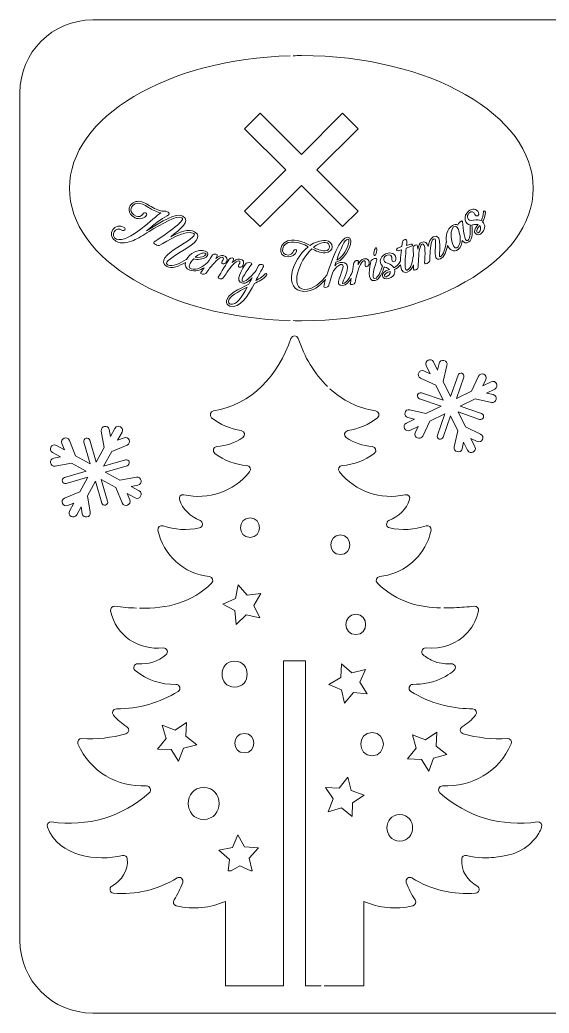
# Model space of a CAD drawing. Header units: inches. Extents: x -178 to -25, y -35 to 109.
# Drawn here: x -177.9 to -101.4, y -34.9 to 108.7 of the extents above; entities that cross this region are included whole.
import ezdxf

# ---------------------------------------------------------------- set-up
doc = ezdxf.new("R2010")
doc.units = ezdxf.units.IN
doc.header["$MEASUREMENT"] = 0
doc.layers.add('_U+0421_U+043B_U+043E_U+0439 1', color=7, linetype='Continuous')

# ---------------------------------------------------------------- blocks, each defined once
blk = doc.blocks.new('block 2')
at = {"layer": '_U+0421_U+043B_U+043E_U+0439 1', "color": 7, "lineweight": 5, "true_color": 0xffffff}
for points, knots in [([(-150.44, 72.8), (-150.61, 72.56), (-150.76, 72.34), (-151, 72.03), (-151.18, 71.79), (-151.88, 71.95), (-151.71, 72.18), (-151.58, 72.36), (-151.41, 72.61), (-151.23, 72.88), (-151.81, 72.5), (-152.52, 72.28), (-153.31, 72.53), (-153.9, 72.73), (-154.07, 73.17), (-153.95, 73.65), (-154.84, 73.14), (-155.88, 72.6), (-156.65, 73.06), (-159.04, 74.51), (-151.67, 77.17), (-152.75, 77.83), (-153.78, 78.45), (-156.78, 76.67), (-157.62, 76.13), (-157.83, 75.98), (-158.79, 76.38), (-158.46, 76.6), (-157.25, 77.42), (-153.78, 79.72), (-154.44, 80.09), (-155.23, 80.52), (-157.35, 79.22), (-159.19, 78.11), (-160.05, 77.58), (-160.83, 77.1), (-161.43, 76.83), (-162.24, 76.47), (-163.22, 76.24), (-164.02, 76.73), (-165.44, 77.59), (-164.12, 79.64), (-162.77, 78.67), (-162.48, 78.47), (-162.77, 78.09), (-163.04, 78.28), (-164.12, 79.03), (-164.83, 77.37), (-163.92, 77.01), (-162.21, 76.31), (-158.38, 80.29), (-157.51, 80.81), (-158.2, 80.94), (-158.77, 81.28), (-159.29, 81.6), (-159.57, 81.77), (-159.84, 81.94), (-160.11, 82.05), (-160.67, 82.29), (-161.15, 82.2), (-161.45, 81.96), (-161.56, 81.87), (-161.65, 81.76), (-161.72, 81.64), (-161.77, 81.51), (-161.81, 81.38), (-161.81, 81.25), (-161.81, 80.91), (-161.59, 80.56), (-161.08, 80.34), (-160.69, 80.17), (-160.35, 80.3), (-160.11, 80.63), (-159.78, 81.06), (-159.33, 80.69), (-159.65, 80.34), (-160.03, 79.94), (-160.67, 79.86), (-161.21, 80.08), (-161.83, 80.35), (-162.09, 80.8), (-162.09, 81.23), (-162.1, 81.41), (-162.05, 81.59), (-161.98, 81.75), (-161.89, 81.91), (-161.78, 82.05), (-161.63, 82.17), (-161.25, 82.48), (-160.66, 82.6), (-159.98, 82.31), (-159.7, 82.19), (-159.42, 82.02), (-159.13, 81.84), (-158.54, 81.49), (-157.89, 81.09), (-157.07, 81.04), (-156.74, 81.13), (-155.87, 80.77), (-156.59, 80.4), (-157.54, 79.91), (-158.3, 79.25), (-159.59, 78.19), (-159.59, 78.19), (-159.34, 78.34), (-159.34, 78.34), (-157.43, 79.51), (-155.23, 80.9), (-154.3, 80.33), (-153.09, 79.6), (-154.71, 78.44), (-156.06, 77.34), (-154.86, 78), (-153.41, 78.57), (-152.61, 78.08), (-150.18, 76.61), (-157.82, 74.1), (-156.51, 73.31), (-155.82, 72.89), (-154.67, 73.56), (-153.84, 74.04), (-153.82, 74.05), (-153.81, 74.06), (-153.79, 74.06), (-153.34, 74.89), (-152.19, 75.65), (-151.07, 75.28), (-150.56, 75.11), (-150.62, 74.66), (-150.96, 74.41), (-151.35, 74.11), (-152.3, 73.98), (-152.75, 74.16), (-153.32, 73.59), (-153.66, 72.91), (-153.13, 72.73), (-152.27, 72.45), (-151.39, 73.03), (-150.79, 73.57), (-150.78, 73.59), (-150.76, 73.6), (-150.74, 73.61), (-150.44, 74.05), (-150.17, 74.47), (-150.01, 74.72), (-149.84, 74.97), (-149.22, 74.85), (-149.35, 74.59), (-149.42, 74.44), (-149.5, 74.31), (-149.57, 74.19), (-149.21, 74.49), (-148.83, 74.7), (-148.48, 74.63), (-147.87, 74.52), (-147.85, 74.07), (-148.01, 73.72), (-148.19, 73.35), (-148.97, 73.31), (-148.62, 73.84), (-148.43, 74.12), (-148.38, 74.33), (-148.63, 74.38), (-149.07, 74.46), (-149.91, 73.44), (-150.44, 72.8)], [0, 0, 0, 0, 1, 1, 1, 2, 2, 2, 3, 3, 3, 4, 4, 4, 5, 5, 5, 6, 6, 6, 7, 7, 7, 8, 8, 8, 9, 9, 9, 10, 10, 10, 11, 11, 11, 12, 12, 12, 13, 13, 13, 14, 14, 14, 15, 15, 15, 16, 16, 16, 17, 17, 17, 18, 18, 18, 19, 19, 19, 20, 20, 20, 21, 21, 21, 22, 22, 22, 23, 23, 23, 24, 24, 24, 25, 25, 25, 26, 26, 26, 27, 27, 27, 28, 28, 28, 29, 29, 29, 30, 30, 30, 31, 31, 31, 32, 32, 32, 33, 33, 33, 34, 34, 34, 35, 35, 35, 36, 36, 36, 37, 37, 37, 38, 38, 38, 39, 39, 39, 40, 40, 40, 41, 41, 41, 42, 42, 42, 43, 43, 43, 44, 44, 44, 45, 45, 45, 46, 46, 46, 47, 47, 47, 48, 48, 48, 49, 49, 49, 50, 50, 50, 51, 51, 51, 52, 52, 52, 53, 53, 53, 54, 54, 54, 55, 55, 55, 55]), ([(-152.51, 74.39), (-152.13, 74.32), (-151.5, 74.39), (-151.18, 74.6), (-151.03, 74.69), (-150.83, 74.89), (-151.12, 74.99), (-151.46, 75.1), (-152.03, 74.81), (-152.51, 74.39)], [0, 0, 0, 0, 1, 1, 1, 2, 2, 2, 3, 3, 3, 3])]:
    blk.add_open_spline(points, degree=3, knots=knots, dxfattribs=at)
blk = doc.blocks.new('block 3')
at = {"layer": '_U+0421_U+043B_U+043E_U+0439 1', "color": 7, "lineweight": 5, "true_color": 0xffffff}
for points, knots in [([(-142.17, 71.87), (-142.67, 71.18), (-143.4, 70.88), (-143.97, 70.58), (-144.81, 68.94), (-146.07, 66.88), (-147.52, 67.33), (-147.92, 67.44), (-148.04, 67.75), (-147.99, 68.08), (-147.87, 69.03), (-146.3, 69.75), (-144.77, 70.5), (-144.68, 70.69), (-144.51, 71.02), (-144.31, 71.4), (-144.77, 70.93), (-145.17, 70.56), (-145.64, 70.62), (-147.03, 70.81), (-145.63, 72.84), (-145.18, 73.51), (-145.07, 73.67), (-144.11, 73.69), (-144.36, 73.37), (-144.97, 72.59), (-146.18, 70.96), (-145.6, 70.89), (-145.11, 70.82), (-144.21, 71.91), (-143.73, 72.49), (-143.73, 72.49), (-143.37, 73.18), (-143.37, 73.18), (-143.25, 73.43), (-142.47, 73.46), (-142.68, 73.05), (-142.8, 72.8), (-143.57, 71.39), (-143.75, 71.02), (-143.45, 71.19), (-142.86, 71.45), (-142.43, 71.98), (-142.32, 72.12), (-142.07, 72.01), (-142.17, 71.87)], [0, 0, 0, 0, 1, 1, 1, 2, 2, 2, 3, 3, 3, 4, 4, 4, 5, 5, 5, 6, 6, 6, 7, 7, 7, 8, 8, 8, 9, 9, 9, 10, 10, 10, 11, 11, 11, 12, 12, 12, 13, 13, 13, 14, 14, 14, 15, 15, 15, 15]), ([(-145.01, 70.05), (-146.35, 69.39), (-147.62, 68.75), (-147.71, 68.05), (-147.74, 67.85), (-147.67, 67.67), (-147.43, 67.6), (-146.64, 67.36), (-145.73, 68.71), (-145.01, 70.05)], [0, 0, 0, 0, 1, 1, 1, 2, 2, 2, 3, 3, 3, 3])]:
    blk.add_open_spline(points, degree=3, knots=knots, dxfattribs=at)
blk = doc.blocks.new('block 4')
at = {"layer": '_U+0421_U+043B_U+043E_U+0439 1', "color": 7, "lineweight": 5, "true_color": 0xffffff}
for points, knots in [([(-127.37, 73.51), (-127.38, 73.09), (-128.07, 72.74), (-127.97, 73.37), (-127.91, 73.7), (-127.95, 73.92), (-128.2, 73.86), (-128.64, 73.75), (-128.99, 72.48), (-129.21, 71.68), (-129.27, 71.39), (-129.32, 71.13), (-129.41, 70.75), (-129.47, 70.45), (-130.18, 70.31), (-130.12, 70.6), (-130.08, 70.8), (-130.03, 71.06), (-129.97, 71.36), (-130.28, 70.85), (-130.71, 70.36), (-131.18, 70.31), (-132.64, 70.15), (-131.16, 72.19), (-131.15, 73), (-131.15, 73.88), (-132.34, 72.95), (-132.69, 72.09), (-132.93, 71.29), (-133.13, 70.59), (-133.25, 70.22), (-133.31, 70.05), (-134.03, 69.9), (-133.96, 70.17), (-133.9, 70.41), (-133.81, 70.77), (-133.69, 71.19), (-134.52, 70.24), (-135.57, 69.39), (-136.81, 69.45), (-139.85, 69.61), (-138.67, 73.99), (-136.19, 75.91), (-136.84, 76.27), (-137.58, 76.6), (-138.63, 76.59), (-140.06, 76.58), (-140.41, 74.7), (-139.05, 74.71), (-138.71, 74.72), (-138.42, 74.99), (-138.3, 75.32), (-138.19, 75.64), (-137.75, 75.54), (-137.87, 75.21), (-138.06, 74.75), (-138.59, 74.44), (-139.07, 74.43), (-140.82, 74.42), (-140.39, 76.85), (-138.6, 76.87), (-137.43, 76.88), (-136.64, 76.49), (-135.93, 76.1), (-135.25, 76.57), (-134.49, 76.84), (-133.69, 76.8), (-132.35, 76.73), (-132.43, 75.04), (-133.76, 75.03), (-134.51, 75.02), (-135.08, 75.3), (-135.67, 75.62), (-137.6, 73.8), (-138.88, 69.84), (-136.77, 69.74), (-135.44, 69.67), (-134.32, 70.8), (-133.51, 71.81), (-133.5, 71.81), (-133.5, 71.82), (-133.5, 71.82), (-132.82, 74.03), (-131.6, 77.26), (-130.48, 77.28), (-129.37, 77.3), (-130.57, 74.06), (-132.18, 73.67), (-132.18, 73.67), (-132.35, 73.16), (-132.35, 73.16), (-131.89, 73.77), (-130.5, 73.91), (-130.51, 72.91), (-130.51, 71.99), (-131.47, 70.54), (-131.17, 70.57), (-130.61, 70.63), (-130.07, 71.68), (-129.84, 72.23), (-129.83, 72.25), (-129.82, 72.26), (-129.81, 72.28), (-129.72, 72.81), (-129.64, 73.31), (-129.6, 73.6), (-129.55, 73.91), (-128.93, 74.05), (-128.94, 73.76), (-128.94, 73.59), (-128.97, 73.44), (-128.98, 73.3), (-128.78, 73.73), (-128.51, 74.07), (-128.17, 74.15), (-127.57, 74.3), (-127.36, 73.89), (-127.37, 73.51)], [0, 0, 0, 0, 1, 1, 1, 2, 2, 2, 3, 3, 3, 4, 4, 4, 5, 5, 5, 6, 6, 6, 7, 7, 7, 8, 8, 8, 9, 9, 9, 10, 10, 10, 11, 11, 11, 12, 12, 12, 13, 13, 13, 14, 14, 14, 15, 15, 15, 16, 16, 16, 17, 17, 17, 18, 18, 18, 19, 19, 19, 20, 20, 20, 21, 21, 21, 22, 22, 22, 23, 23, 23, 24, 24, 24, 25, 25, 25, 26, 26, 26, 27, 27, 27, 28, 28, 28, 29, 29, 29, 30, 30, 30, 31, 31, 31, 32, 32, 32, 33, 33, 33, 34, 34, 34, 35, 35, 35, 36, 36, 36, 37, 37, 37, 38, 38, 38, 39, 39, 39, 39]), ([(-135.43, 75.82), (-134.91, 75.54), (-134.39, 75.31), (-133.75, 75.32), (-132.89, 75.33), (-132.89, 76.46), (-133.74, 76.52), (-134.31, 76.54), (-134.89, 76.27), (-135.43, 75.82)], [0, 0, 0, 0, 1, 1, 1, 2, 2, 2, 3, 3, 3, 3]), ([(-132.07, 73.99), (-130.88, 74.42), (-129.91, 77), (-130.48, 77), (-130.92, 76.98), (-131.54, 75.56), (-132.07, 73.99)], [0, 0, 0, 0, 1, 1, 1, 2, 2, 2, 2])]:
    blk.add_open_spline(points, degree=3, knots=knots, dxfattribs=at)
blk = doc.blocks.new('block 5')
at = {"layer": '_U+0421_U+043B_U+043E_U+0439 1', "color": 7, "lineweight": 5, "true_color": 0xffffff}
for points, knots in [([(-122.85, 73.31), (-123.1, 73), (-123.5, 72.7), (-123.71, 72.61), (-123.62, 72.18), (-123.7, 71.6), (-124.52, 71.33), (-125.55, 70.96), (-126.02, 72.23), (-124.46, 72.6), (-124.58, 72.73), (-124.79, 72.87), (-125.11, 72.96), (-125.14, 72.97), (-125.18, 72.98), (-125.21, 72.99), (-125.44, 72.24), (-125.87, 71.17), (-126.52, 71.03), (-127.89, 70.73), (-127.27, 73.13), (-127.08, 73.91), (-127.03, 74.1), (-126.13, 74.45), (-126.26, 74.06), (-126.56, 73.12), (-127.15, 71.18), (-126.58, 71.3), (-126.05, 71.42), (-125.7, 72.46), (-125.47, 73.09), (-125.47, 73.1), (-125.46, 73.11), (-125.45, 73.12), (-126.12, 73.63), (-125.75, 74.8), (-124.65, 74.99), (-123.99, 75.11), (-123.45, 74.79), (-123.52, 74.07), (-123.57, 73.61), (-124.19, 73.65), (-124.11, 74.09), (-124.03, 74.59), (-124.3, 74.82), (-124.76, 74.7), (-125.29, 74.57), (-125.65, 73.79), (-124.71, 73.51), (-124.22, 73.37), (-123.98, 73.13), (-123.81, 72.87), (-123.59, 72.97), (-122.99, 73.52), (-122.88, 73.78), (-122.88, 73.8), (-122.87, 73.81), (-122.86, 73.82), (-122.86, 73.85), (-122.86, 73.87), (-122.86, 73.9), (-122.84, 74.43), (-122.79, 74.94), (-122.73, 75.48), (-122.73, 75.48), (-123.15, 75.34), (-123.15, 75.34), (-123.43, 75.25), (-123.53, 75.62), (-123.27, 75.71), (-123.27, 75.71), (-122.68, 75.92), (-122.68, 75.92), (-122.68, 75.92), (-122.68, 75.93), (-122.68, 75.93), (-122.68, 75.93), (-122.63, 76.37), (-122.63, 76.37), (-122.51, 77.16), (-121.84, 77.14), (-121.92, 76.52), (-121.93, 76.47), (-121.94, 76.42), (-121.97, 76.11), (-121.97, 76.11), (-121.38, 76.27), (-121.38, 76.27), (-121.09, 76.37), (-120.98, 75.97), (-121.28, 75.97), (-121.28, 75.97), (-122.02, 75.72), (-122.02, 75.72), (-122.08, 75.17), (-122.13, 74.68), (-122.16, 74.13), (-122.24, 73.22), (-122.21, 72.43), (-121.89, 72.54), (-121.26, 72.75), (-121.11, 73.92), (-121.06, 74.41), (-121.05, 74.46), (-121.02, 74.5), (-120.99, 74.52), (-121, 75.03), (-121.01, 75.5), (-121.02, 75.79), (-121.04, 76.06), (-120.43, 76.37), (-120.4, 76.01), (-120.4, 76.01), (-120.36, 75.57), (-120.36, 75.57), (-120.26, 76.05), (-120.09, 76.43), (-119.84, 76.54), (-119.29, 76.8), (-119, 76.47), (-118.84, 75.95), (-118.73, 76.57), (-118.53, 77.14), (-118.13, 77.33), (-116.47, 78.08), (-117.55, 74.25), (-117.1, 74.46), (-116.59, 74.69), (-116.35, 75.83), (-116.26, 76.49), (-116.26, 76.54), (-116.23, 76.57), (-116.2, 76.6), (-116.37, 77.42), (-116.18, 78.43), (-115.36, 78.99), (-115.11, 79.16), (-114.84, 79.21), (-114.58, 79.03), (-114.58, 79.03), (-114.59, 79.09), (-114.59, 79.09), (-114.61, 79.25), (-113.91, 79.91), (-113.88, 79.52), (-113.82, 78.54), (-113.61, 76.5), (-113.14, 76.83), (-112.68, 77.14), (-112.76, 78.24), (-112.79, 78.9), (-112.79, 78.97), (-112.76, 79.02), (-112.71, 79.05), (-113.57, 79.11), (-113.87, 80.34), (-113.01, 81.07), (-112.5, 81.5), (-111.88, 81.5), (-111.57, 80.84), (-111.38, 80.43), (-111.93, 80.14), (-112.09, 80.56), (-112.27, 81.04), (-112.62, 81.1), (-112.96, 80.75), (-113.34, 80.38), (-113.26, 79.52), (-112.31, 79.76), (-111.81, 79.89), (-111.48, 79.8), (-111.21, 79.66), (-111.07, 79.86), (-110.83, 80.64), (-110.87, 80.92), (-110.9, 81.07), (-110.65, 81.22), (-110.59, 80.92), (-110.52, 80.49), (-110.81, 79.75), (-110.98, 79.49), (-110.69, 79.17), (-110.47, 78.63), (-111.03, 77.98), (-111.73, 77.14), (-112.79, 77.99), (-111.63, 79.1), (-111.8, 79.16), (-112.05, 79.17), (-112.37, 79.08), (-112.43, 79.06), (-112.49, 79.06), (-112.54, 79.05), (-112.53, 79.04), (-112.52, 79.02), (-112.52, 78.99), (-112.44, 78.21), (-112.4, 76.99), (-112.97, 76.6), (-113.38, 76.32), (-113.69, 76.47), (-113.94, 76.83), (-113.97, 76.34), (-114.12, 75.8), (-114.54, 75.51), (-115.18, 75.07), (-115.75, 75.44), (-116.04, 76.1), (-116.18, 75.35), (-116.52, 74.41), (-117.05, 74.17), (-118.62, 73.46), (-117.21, 77.42), (-118.09, 77.02), (-118.52, 76.83), (-118.52, 75.43), (-118.6, 74.61), (-118.59, 74.32), (-118.6, 74.06), (-118.61, 73.88), (-118.61, 73.69), (-119.42, 73.16), (-119.37, 73.56), (-119.28, 74.55), (-119.2, 76.53), (-119.73, 76.29), (-120.15, 76.09), (-120.21, 74.69), (-120.27, 73.87), (-120.28, 73.61), (-120.28, 73.31), (-120.3, 72.96), (-120.31, 72.66), (-120.97, 72.25), (-120.97, 72.68), (-120.97, 72.85), (-120.97, 73.06), (-120.97, 73.29), (-121.14, 72.82), (-121.42, 72.4), (-121.87, 72.25), (-122.54, 72.02), (-122.79, 72.55), (-122.85, 73.31)], [0, 0, 0, 0, 1, 1, 1, 2, 2, 2, 3, 3, 3, 4, 4, 4, 5, 5, 5, 6, 6, 6, 7, 7, 7, 8, 8, 8, 9, 9, 9, 10, 10, 10, 11, 11, 11, 12, 12, 12, 13, 13, 13, 14, 14, 14, 15, 15, 15, 16, 16, 16, 17, 17, 17, 18, 18, 18, 19, 19, 19, 20, 20, 20, 21, 21, 21, 22, 22, 22, 23, 23, 23, 24, 24, 24, 25, 25, 25, 26, 26, 26, 27, 27, 27, 28, 28, 28, 29, 29, 29, 30, 30, 30, 31, 31, 31, 32, 32, 32, 33, 33, 33, 34, 34, 34, 35, 35, 35, 36, 36, 36, 37, 37, 37, 38, 38, 38, 39, 39, 39, 40, 40, 40, 41, 41, 41, 42, 42, 42, 43, 43, 43, 44, 44, 44, 45, 45, 45, 46, 46, 46, 47, 47, 47, 48, 48, 48, 49, 49, 49, 50, 50, 50, 51, 51, 51, 52, 52, 52, 53, 53, 53, 54, 54, 54, 55, 55, 55, 56, 56, 56, 57, 57, 57, 58, 58, 58, 59, 59, 59, 60, 60, 60, 61, 61, 61, 62, 62, 62, 63, 63, 63, 64, 64, 64, 65, 65, 65, 66, 66, 66, 67, 67, 67, 68, 68, 68, 69, 69, 69, 70, 70, 70, 71, 71, 71, 72, 72, 72, 73, 73, 73, 74, 74, 74, 75, 75, 75, 76, 76, 76, 77, 77, 77, 78, 78, 78, 79, 79, 79, 80, 80, 80, 81, 81, 81, 81]), ([(-114.7, 75.75), (-114.19, 76.1), (-114.17, 76.95), (-114.25, 77.5), (-114.35, 77.8), (-114.43, 78.12), (-114.49, 78.41), (-114.62, 78.73), (-114.82, 79.01), (-115.17, 78.77), (-115.98, 78.21), (-115.33, 75.31), (-114.7, 75.75)], [0, 0, 0, 0, 1, 1, 1, 2, 2, 2, 3, 3, 3, 4, 4, 4, 4]), ([(-111.39, 78.96), (-112.17, 78.16), (-111.74, 77.75), (-111.5, 78), (-111.25, 78.26), (-111.17, 78.65), (-111.39, 78.96)], [0, 0, 0, 0, 1, 1, 1, 2, 2, 2, 2]), ([(-124.33, 72.35), (-125.4, 72.06), (-125.25, 71.49), (-124.91, 71.58), (-124.56, 71.68), (-124.29, 71.98), (-124.33, 72.35)], [0, 0, 0, 0, 1, 1, 1, 2, 2, 2, 2])]:
    blk.add_open_spline(points, degree=3, knots=knots, dxfattribs=at)

msp = doc.modelspace()

# ---------------------------------------------------------------- linework, layer by layer
at = {"layer": '_U+0421_U+043B_U+043E_U+0439 1', "color": 1, "lineweight": 5, "true_color": 0xff0000}
for points in [[(-128.99, 92.96), (-131.24, 95.21), (-137.18, 89.26), (-143.13, 95.21), (-145.38, 92.96), (-139.43, 87.01), (-145.38, 81.06), (-143.13, 78.82), (-137.18, 84.77), (-131.24, 78.82), (-128.99, 81.06), (-134.94, 87.01), (-128.99, 92.96)], [(-143.19, 22.23), (-145.14, 22.66), (-146.6, 21.29), (-146.8, 23.29), (-148.55, 24.25), (-146.72, 25.05), (-146.34, 27.02), (-145.01, 25.52), (-143.03, 25.77), (-144.04, 24.04), (-143.19, 22.23)], [(-131.5, 13.62), (-131.37, 15.62), (-129.87, 14.3), (-127.93, 14.79), (-128.72, 12.95), (-127.66, 11.26), (-129.65, 11.44), (-130.93, 9.91), (-131.37, 11.86), (-133.22, 12.6), (-131.5, 13.62)], [(-154.92, 1.51), (-156, 3.19), (-158, 3.25), (-156.73, 4.8), (-157.29, 6.72), (-155.42, 6), (-153.77, 7.12), (-153.88, 5.13), (-152.3, 3.9), (-154.24, 3.39), (-154.92, 1.51)], [(-118.76, 0.1), (-119.84, 1.78), (-121.84, 1.84), (-120.57, 3.39), (-121.13, 5.31), (-119.26, 4.59), (-117.61, 5.71), (-117.72, 3.71), (-116.14, 2.49), (-118.08, 1.98), (-118.76, 0.1)], [(-129.78, -4.49), (-129.84, -6.49), (-131.39, -5.22), (-133.31, -5.78), (-132.58, -3.92), (-133.71, -2.26), (-131.71, -2.38), (-130.48, -0.8), (-129.98, -2.73), (-128.09, -3.41), (-129.78, -4.49)], [(-144.3, -14.35), (-144.47, -14.35), (-146.1, -13.62), (-147.31, -14.35), (-147.78, -14.35), (-147.59, -12.67), (-149.1, -11.36), (-147.14, -10.95), (-146.37, -9.11), (-145.38, -10.85), (-143.38, -11.01), (-144.73, -12.49), (-144.3, -14.35)]]:
    msp.add_lwpolyline(points, dxfattribs=at)
for points, knots in [([(-36, -34.91), (-36, -34.91), (-167.34, -34.91), (-167.34, -34.91), (-173.16, -34.91), (-177.87, -30.19), (-177.87, -24.38), (-177.87, -24.38), (-177.87, 98.18), (-177.87, 98.18), (-177.87, 104), (-173.16, 108.71), (-167.34, 108.71), (-167.34, 108.71), (-36, 108.71), (-36, 108.71), (-30.19, 108.71), (-25.47, 104), (-25.47, 98.18), (-25.47, 98.18), (-25.47, -24.38), (-25.47, -24.38), (-25.47, -30.19), (-30.19, -34.91), (-36, -34.91)], [0, 0, 0, 0, 1, 1, 1, 2, 2, 2, 3, 3, 3, 4, 4, 4, 5, 5, 5, 6, 6, 6, 7, 7, 7, 8, 8, 8, 8]), ([(-138.8, 65.23), (-156.56, 65.71), (-170.7, 74.09), (-170.7, 84.37), (-170.7, 94.65), (-156.56, 103.04), (-138.8, 103.52)], [0, 0, 0, 0, 1, 1, 1, 2, 2, 2, 2]), ([(-138.36, 103.53), (-137.97, 103.54), (-137.58, 103.54), (-137.18, 103.54), (-118.67, 103.54), (-103.67, 94.96), (-103.67, 84.37), (-103.67, 73.78), (-118.67, 65.2), (-137.18, 65.2), (-137.58, 65.2), (-137.97, 65.21), (-138.36, 65.22)], [0, 0, 0, 0, 1, 1, 1, 2, 2, 2, 3, 3, 3, 4, 4, 4, 4]), ([(-160.59, 23.64), (-156.51, 23.56), (-153.07, 24.44), (-150.15, 27.26), (-149.81, 27.59), (-150.01, 28.17), (-150.48, 28.22), (-154.15, 28.57), (-157.17, 31.36), (-157.91, 34.91), (-158, 35.33), (-157.59, 35.69), (-157.18, 35.55), (-155.5, 34.98), (-153.69, 34.86), (-151.92, 35.25), (-151.39, 35.36), (-151.32, 36.09), (-151.82, 36.31), (-153.21, 36.91), (-154.35, 37.93), (-154.81, 39.34), (-154.94, 39.75), (-154.58, 40.15), (-154.16, 40.05), (-150.64, 39.27), (-146.97, 40.47), (-144.66, 43.37), (-144.39, 43.72), (-144.61, 44.23), (-145.06, 44.27), (-146.75, 44.4), (-148.36, 44.98), (-149.71, 46.03), (-150.11, 46.34), (-149.91, 46.98), (-149.4, 47.02), (-148.06, 47.13), (-146.78, 47.57), (-145.65, 48.31), (-145.23, 48.58), (-145.37, 49.24), (-145.87, 49.32), (-147.44, 49.57), (-148.9, 50.19), (-150.15, 51.19), (-150.53, 51.5), (-150.37, 52.12), (-149.88, 52.19), (-144.42, 53), (-140.45, 57.37), (-138.7, 62.64), (-138.53, 63.15), (-137.81, 63.15), (-137.64, 62.64), (-136.76, 59.99), (-135.32, 57.56), (-133.4, 55.7)], [0, 0, 0, 0, 1, 1, 1, 2, 2, 2, 3, 3, 3, 4, 4, 4, 5, 5, 5, 6, 6, 6, 7, 7, 7, 8, 8, 8, 9, 9, 9, 10, 10, 10, 11, 11, 11, 12, 12, 12, 13, 13, 13, 14, 14, 14, 15, 15, 15, 16, 16, 16, 17, 17, 17, 18, 18, 18, 19, 19, 19, 19]), ([(-133.06, 55.38), (-131.24, 53.72), (-129.01, 52.56), (-126.47, 52.19), (-125.98, 52.12), (-125.81, 51.5), (-126.2, 51.19), (-127.44, 50.19), (-128.91, 49.57), (-130.47, 49.32), (-130.97, 49.24), (-131.12, 48.58), (-130.69, 48.31), (-129.57, 47.57), (-128.28, 47.13), (-126.94, 47.02), (-126.44, 46.98), (-126.23, 46.34), (-126.64, 46.03), (-127.99, 44.98), (-129.59, 44.4), (-131.29, 44.27), (-131.73, 44.23), (-131.96, 43.72), (-131.68, 43.37), (-129.37, 40.47), (-125.71, 39.27), (-122.18, 40.05), (-121.77, 40.15), (-121.4, 39.75), (-121.54, 39.34), (-121.99, 37.93), (-123.13, 36.91), (-124.52, 36.31), (-125.02, 36.09), (-124.96, 35.36), (-124.42, 35.25), (-122.65, 34.86), (-120.84, 34.98), (-119.16, 35.55), (-118.75, 35.69), (-118.35, 35.33), (-118.43, 34.91), (-118.52, 34.49), (-118.66, 34.01), (-118.86, 33.5), (-119.96, 30.77), (-122.59, 28.53), (-125.86, 28.22), (-126.33, 28.17), (-126.54, 27.59), (-126.2, 27.26), (-123.25, 24.41), (-119.99, 23.75), (-117.05, 23.69)], [0, 0, 0, 0, 1, 1, 1, 2, 2, 2, 3, 3, 3, 4, 4, 4, 5, 5, 5, 6, 6, 6, 7, 7, 7, 8, 8, 8, 9, 9, 9, 10, 10, 10, 11, 11, 11, 12, 12, 12, 13, 13, 13, 14, 14, 14, 15, 15, 15, 16, 16, 16, 17, 17, 17, 18, 18, 18, 18]), ([(-144.6, 36.7), (-142.78, 36.7), (-142.78, 33.87), (-144.6, 33.87), (-146.42, 33.87), (-146.42, 36.7), (-144.6, 36.7)], [0, 0, 0, 0, 1, 1, 1, 2, 2, 2, 2]), ([(-131.55, 34.23), (-129.73, 34.23), (-129.73, 31.4), (-131.55, 31.4), (-133.37, 31.4), (-133.36, 34.23), (-131.55, 34.23)], [0, 0, 0, 0, 1, 1, 1, 2, 2, 2, 2]), ([(-161.03, 23.66), (-162.03, 23.69), (-163.06, 23.78), (-164.14, 23.92), (-164.52, 23.97), (-164.84, 23.62), (-164.75, 23.24), (-163.99, 19.61), (-160.75, 17.59), (-157.15, 17.89), (-156.62, 17.94), (-156.34, 17.25), (-156.75, 16.91), (-157.89, 15.94), (-159.35, 15.49), (-160.8, 15.61), (-161.36, 15.65), (-161.63, 14.96), (-161.2, 14.62), (-159.53, 13.25), (-157.46, 12.59), (-155.32, 12.62), (-154.74, 12.63), (-154.52, 11.89), (-155.01, 11.59), (-157.65, 9.97), (-160.71, 9.08), (-163.92, 9.1), (-164.39, 9.1), (-164.64, 8.54), (-164.34, 8.17), (-163.79, 7.5), (-163.14, 6.94), (-162.41, 6.51), (-161.98, 6.25), (-162.07, 5.62), (-162.54, 5.48), (-164.61, 4.9), (-166.77, 4.67), (-168.92, 4.8), (-169.34, 4.83), (-169.63, 4.41), (-169.47, 4.02), (-167.72, -0.04), (-163.8, -2.22), (-159.57, -2.06), (-159.05, -2.05), (-158.79, -2.68), (-159.17, -3.03), (-163.04, -6.57), (-168.14, -7.99), (-173.3, -7.27), (-173.72, -7.21), (-174.06, -7.63), (-173.9, -8.02), (-172.18, -12.38), (-166.68, -12.98), (-163.03, -12.11), (-162.69, -12.03), (-162.37, -12.26), (-162.34, -12.6), (-162.19, -14.31), (-163.16, -15.7), (-164.57, -16.54), (-165.03, -16.81), (-164.86, -17.53), (-164.33, -17.57), (-161.18, -17.83), (-157.96, -17.1), (-155.14, -15.36), (-154.7, -15.08), (-154.15, -15.53), (-154.33, -16.02), (-154.65, -16.91), (-155.07, -17.75), (-155.59, -18.53), (-155.81, -18.86), (-155.65, -19.3), (-155.27, -19.39), (-152.77, -20), (-150.35, -19.7), (-148.17, -18.75), (-148.17, -18.75), (-148.17, -30.98), (-148.17, -30.98), (-148.17, -30.98), (-139.76, -30.98), (-139.76, -30.98), (-139.76, -30.98), (-139.76, 16.02), (-139.76, 16.02), (-139.76, 16.02), (-136.58, 16.02), (-136.58, 16.02), (-136.58, 16.02), (-136.58, -30.98), (-136.58, -30.98), (-136.58, -30.98), (-134.33, -30.98), (-134.33, -30.98)], [0, 0, 0, 0, 1, 1, 1, 2, 2, 2, 3, 3, 3, 4, 4, 4, 5, 5, 5, 6, 6, 6, 7, 7, 7, 8, 8, 8, 9, 9, 9, 10, 10, 10, 11, 11, 11, 12, 12, 12, 13, 13, 13, 14, 14, 14, 15, 15, 15, 16, 16, 16, 17, 17, 17, 18, 18, 18, 19, 19, 19, 20, 20, 20, 21, 21, 21, 22, 22, 22, 23, 23, 23, 24, 24, 24, 25, 25, 25, 26, 26, 26, 27, 27, 27, 28, 28, 28, 29, 29, 29, 30, 30, 30, 31, 31, 31, 32, 32, 32, 33, 33, 33, 33]), ([(-116.61, 23.68), (-115.56, 23.67), (-114.56, 23.74), (-113.64, 23.8), (-113.1, 23.83), (-112.61, 23.88), (-112.2, 23.93), (-111.82, 23.97), (-111.51, 23.62), (-111.59, 23.25), (-111.78, 22.37), (-112.2, 21.15), (-113.21, 20.06), (-114.67, 18.47), (-116.88, 17.71), (-119.19, 17.89), (-119.73, 17.94), (-120, 17.25), (-119.59, 16.91), (-119.16, 16.54), (-118.6, 16.18), (-117.91, 15.92), (-117.03, 15.61), (-116.21, 15.56), (-115.53, 15.61), (-114.98, 15.66), (-114.71, 14.97), (-115.13, 14.63), (-115.48, 14.34), (-115.88, 14.05), (-116.34, 13.79), (-118.03, 12.83), (-119.73, 12.61), (-121.05, 12.63), (-121.61, 12.64), (-121.83, 11.89), (-121.35, 11.6), (-120.15, 10.86), (-118.59, 10.1), (-116.68, 9.62), (-115.07, 9.21), (-113.61, 9.09), (-112.43, 9.1), (-111.95, 9.1), (-111.7, 8.55), (-112, 8.18), (-112.54, 7.51), (-113.2, 6.94), (-113.93, 6.51), (-114.36, 6.25), (-114.28, 5.62), (-113.8, 5.48), (-111.73, 4.9), (-109.58, 4.67), (-107.42, 4.8), (-107, 4.83), (-106.71, 4.41), (-106.88, 4.02), (-108.62, -0.05), (-112.55, -2.22), (-116.78, -2.06), (-117.29, -2.05), (-117.55, -2.68), (-117.17, -3.03), (-113.3, -6.57), (-108.2, -7.99), (-103.05, -7.27), (-102.62, -7.21), (-102.29, -7.63), (-102.45, -8.03), (-102.66, -8.58), (-102.99, -9.21), (-103.51, -9.82), (-105.3, -11.96), (-107.99, -12.24), (-109.34, -12.39), (-110.19, -12.48), (-111.6, -12.53), (-113.32, -12.11), (-113.65, -12.03), (-113.98, -12.27), (-114.01, -12.61), (-114.16, -14.38), (-113.13, -15.73), (-111.77, -16.53), (-111.3, -16.81), (-111.46, -17.53), (-112, -17.57), (-115.15, -17.83), (-118.38, -17.11), (-121.2, -15.36), (-121.65, -15.08), (-122.2, -15.53), (-122.02, -16.02), (-121.7, -16.91), (-121.27, -17.75), (-120.75, -18.53), (-120.54, -18.86), (-120.7, -19.3), (-121.07, -19.39), (-123.57, -20), (-125.99, -19.7), (-128.17, -18.75), (-128.17, -18.75), (-128.17, -30.98), (-128.17, -30.98), (-128.17, -30.98), (-133.89, -30.98), (-133.89, -30.98)], [0, 0, 0, 0, 1, 1, 1, 2, 2, 2, 3, 3, 3, 4, 4, 4, 5, 5, 5, 6, 6, 6, 7, 7, 7, 8, 8, 8, 9, 9, 9, 10, 10, 10, 11, 11, 11, 12, 12, 12, 13, 13, 13, 14, 14, 14, 15, 15, 15, 16, 16, 16, 17, 17, 17, 18, 18, 18, 19, 19, 19, 20, 20, 20, 21, 21, 21, 22, 22, 22, 23, 23, 23, 24, 24, 24, 25, 25, 25, 26, 26, 26, 27, 27, 27, 28, 28, 28, 29, 29, 29, 30, 30, 30, 31, 31, 31, 32, 32, 32, 33, 33, 33, 34, 34, 34, 35, 35, 35, 36, 36, 36, 36]), ([(-129.31, 19.82), (-131.21, 19.82), (-131.21, 22.76), (-129.31, 22.76), (-127.42, 22.76), (-127.42, 19.82), (-129.31, 19.82)], [0, 0, 0, 0, 1, 1, 1, 2, 2, 2, 2]), ([(-146.83, 12.24), (-149.25, 12.24), (-149.25, 15.99), (-146.83, 15.99), (-144.42, 15.99), (-144.42, 12.24), (-146.83, 12.24)], [0, 0, 0, 0, 1, 1, 1, 2, 2, 2, 2]), ([(-145.42, 2.71), (-147.24, 2.71), (-147.24, 5.53), (-145.42, 5.53), (-143.6, 5.53), (-143.61, 2.71), (-145.42, 2.71)], [0, 0, 0, 0, 1, 1, 1, 2, 2, 2, 2]), ([(-126.96, 2.32), (-129.13, 2.32), (-129.13, 5.69), (-126.96, 5.69), (-124.79, 5.69), (-124.79, 2.32), (-126.96, 2.32)], [0, 0, 0, 0, 1, 1, 1, 2, 2, 2, 2]), ([(-151.3, -6.89), (-154.28, -6.89), (-154.28, -2.27), (-151.3, -2.27), (-148.32, -2.27), (-148.33, -6.89), (-151.3, -6.89)], [0, 0, 0, 0, 1, 1, 1, 2, 2, 2, 2]), ([(-122.96, -10.02), (-125.43, -10.02), (-125.42, -6.2), (-122.96, -6.2), (-120.5, -6.2), (-120.5, -10.02), (-122.96, -10.02)], [0, 0, 0, 0, 1, 1, 1, 2, 2, 2, 2])]:
    msp.add_open_spline(points, degree=3, knots=knots, dxfattribs=at)
at = {"layer": '_U+0421_U+043B_U+043E_U+0439 1', "color": 7, "lineweight": 5, "true_color": 0xffffff}
for points, knots in [([(-126.61, 74.62), (-126.51, 74.59), (-126.39, 74.84), (-126.32, 75.16), (-126.25, 75.47), (-126.28, 75.75), (-126.37, 75.77), (-126.47, 75.79), (-126.61, 75.55), (-126.67, 75.23), (-126.73, 74.91), (-126.7, 74.63), (-126.61, 74.62)], [0, 0, 0, 0, 1, 1, 1, 2, 2, 2, 3, 3, 3, 4, 4, 4, 4]), ([(-146.24, 73.87), (-145.98, 73.84), (-146.03, 73.62), (-146.2, 73.33), (-146.52, 72.78), (-145.75, 72.87), (-145.59, 73.25), (-145.45, 73.61), (-145.49, 74.06), (-146.11, 74.13), (-146.45, 74.18), (-146.82, 73.95), (-147.17, 73.62), (-147.11, 73.76), (-147.03, 73.88), (-146.97, 74.04), (-146.85, 74.31), (-147.48, 74.4), (-147.63, 74.13), (-147.95, 73.56), (-148.8, 72.13), (-149.19, 71.51), (-149.35, 71.26), (-148.64, 71.14), (-148.47, 71.39), (-148.26, 71.72), (-148.11, 71.94), (-147.95, 72.2), (-147.46, 72.86), (-146.69, 73.92), (-146.24, 73.87)], [0, 0, 0, 0, 1, 1, 1, 2, 2, 2, 3, 3, 3, 4, 4, 4, 5, 5, 5, 6, 6, 6, 7, 7, 7, 8, 8, 8, 9, 9, 9, 10, 10, 10, 10]), ([(-109.75, 56.38), (-109.75, 56.38), (-110.93, 55.8), (-110.93, 55.8), (-110.93, 55.8), (-110.52, 56.7), (-110.52, 56.7), (-110.36, 57.04), (-110.54, 57.36), (-110.81, 57.47), (-111.08, 57.58), (-111.43, 57.54), (-111.58, 57.19), (-111.58, 57.19), (-112.6, 55.02), (-112.6, 55.02), (-112.6, 55.02), (-114.78, 53.95), (-114.78, 53.95), (-114.78, 53.95), (-113.71, 57.06), (-113.71, 57.06), (-113.63, 57.29), (-113.76, 57.55), (-113.98, 57.62), (-114.21, 57.7), (-114.46, 57.57), (-114.54, 57.35), (-114.54, 57.35), (-115.61, 54.24), (-115.61, 54.24), (-115.61, 54.24), (-116.67, 56.41), (-116.67, 56.41), (-116.67, 56.41), (-116.14, 58.76), (-116.14, 58.76), (-116.05, 59.12), (-116.28, 59.38), (-116.58, 59.45), (-116.86, 59.53), (-117.19, 59.39), (-117.28, 59.03), (-117.28, 59.03), (-117.5, 58.06), (-117.5, 58.06), (-117.5, 58.06), (-118.08, 59.25), (-118.08, 59.25), (-118.42, 59.94), (-119.48, 59.42), (-119.14, 58.73), (-119.14, 58.73), (-118.56, 57.55), (-118.56, 57.55), (-118.56, 57.55), (-119.46, 57.96), (-119.46, 57.96), (-120.15, 58.29), (-120.64, 57.22), (-119.95, 56.89), (-119.95, 56.89), (-117.77, 55.88), (-117.77, 55.88), (-117.77, 55.88), (-116.71, 53.7), (-116.71, 53.7), (-116.71, 53.7), (-119.82, 54.77), (-119.82, 54.77), (-120.04, 54.85), (-120.3, 54.72), (-120.38, 54.5), (-120.45, 54.27), (-120.33, 54.01), (-120.1, 53.94), (-120.1, 53.94), (-116.99, 52.87), (-116.99, 52.87), (-116.99, 52.87), (-119.17, 51.81), (-119.17, 51.81), (-119.17, 51.81), (-121.51, 52.34), (-121.51, 52.34), (-122.26, 52.51), (-122.51, 51.38), (-121.78, 51.2), (-121.78, 51.2), (-120.82, 50.97), (-120.82, 50.97), (-120.82, 50.97), (-122, 50.39), (-122, 50.39), (-122.69, 50.06), (-122.18, 49), (-121.49, 49.34), (-121.49, 49.34), (-120.3, 49.92), (-120.3, 49.92), (-120.3, 49.92), (-120.72, 49.02), (-120.72, 49.02), (-120.87, 48.68), (-120.69, 48.37), (-120.42, 48.26), (-120.16, 48.15), (-119.8, 48.19), (-119.65, 48.53), (-119.65, 48.53), (-118.63, 50.71), (-118.63, 50.71), (-118.63, 50.71), (-116.46, 51.77), (-116.46, 51.77), (-116.46, 51.77), (-117.53, 48.66), (-117.53, 48.66), (-117.6, 48.44), (-117.48, 48.18), (-117.25, 48.1), (-117.03, 48.02), (-116.77, 48.15), (-116.69, 48.37), (-116.69, 48.37), (-115.62, 51.48), (-115.62, 51.48), (-115.62, 51.48), (-114.56, 49.31), (-114.56, 49.31), (-114.56, 49.31), (-115.1, 46.97), (-115.1, 46.97), (-115.19, 46.6), (-114.95, 46.34), (-114.65, 46.28), (-114.37, 46.2), (-114.04, 46.33), (-113.95, 46.7), (-113.95, 46.7), (-113.73, 47.66), (-113.73, 47.66), (-113.73, 47.66), (-113.15, 46.48), (-113.15, 46.48), (-112.98, 46.13), (-112.64, 46.09), (-112.38, 46.21), (-112.12, 46.34), (-111.93, 46.65), (-112.09, 46.99), (-112.09, 46.99), (-112.67, 48.18), (-112.67, 48.18), (-112.67, 48.18), (-111.78, 47.76), (-111.78, 47.76), (-111.08, 47.43), (-110.59, 48.5), (-111.28, 48.83), (-111.28, 48.83), (-113.46, 49.85), (-113.46, 49.85), (-113.46, 49.85), (-114.53, 52.02), (-114.53, 52.02), (-114.53, 52.02), (-111.42, 50.95), (-111.42, 50.95), (-111.19, 50.88), (-110.93, 51), (-110.86, 51.23), (-110.78, 51.45), (-110.9, 51.71), (-111.13, 51.79), (-111.13, 51.79), (-114.24, 52.85), (-114.24, 52.85), (-114.24, 52.85), (-112.06, 53.92), (-112.06, 53.92), (-112.06, 53.92), (-109.72, 53.38), (-109.72, 53.38), (-108.97, 53.21), (-108.73, 54.35), (-109.45, 54.53), (-109.45, 54.53), (-110.42, 54.75), (-110.42, 54.75), (-110.42, 54.75), (-109.23, 55.33), (-109.23, 55.33), (-108.54, 55.67), (-109.06, 56.72), (-109.75, 56.38)], [0, 0, 0, 0, 1, 1, 1, 2, 2, 2, 3, 3, 3, 4, 4, 4, 5, 5, 5, 6, 6, 6, 7, 7, 7, 8, 8, 8, 9, 9, 9, 10, 10, 10, 11, 11, 11, 12, 12, 12, 13, 13, 13, 14, 14, 14, 15, 15, 15, 16, 16, 16, 17, 17, 17, 18, 18, 18, 19, 19, 19, 20, 20, 20, 21, 21, 21, 22, 22, 22, 23, 23, 23, 24, 24, 24, 25, 25, 25, 26, 26, 26, 27, 27, 27, 28, 28, 28, 29, 29, 29, 30, 30, 30, 31, 31, 31, 32, 32, 32, 33, 33, 33, 34, 34, 34, 35, 35, 35, 36, 36, 36, 37, 37, 37, 38, 38, 38, 39, 39, 39, 40, 40, 40, 41, 41, 41, 42, 42, 42, 43, 43, 43, 44, 44, 44, 45, 45, 45, 46, 46, 46, 47, 47, 47, 48, 48, 48, 49, 49, 49, 50, 50, 50, 51, 51, 51, 52, 52, 52, 53, 53, 53, 54, 54, 54, 55, 55, 55, 56, 56, 56, 57, 57, 57, 58, 58, 58, 59, 59, 59, 60, 60, 60, 61, 61, 61, 62, 62, 62, 63, 63, 63, 64, 64, 64, 65, 65, 65, 65]), ([(-160.63, 40.62), (-160.63, 40.62), (-161.79, 41.26), (-161.79, 41.26), (-161.79, 41.26), (-160.82, 41.43), (-160.82, 41.43), (-160.45, 41.51), (-160.3, 41.83), (-160.36, 42.11), (-160.43, 42.4), (-160.66, 42.66), (-161.03, 42.59), (-161.03, 42.59), (-163.4, 42.16), (-163.4, 42.16), (-163.4, 42.16), (-165.52, 43.33), (-165.52, 43.33), (-165.52, 43.33), (-162.36, 44.25), (-162.36, 44.25), (-162.14, 44.32), (-162, 44.57), (-162.06, 44.8), (-162.13, 45.02), (-162.38, 45.16), (-162.61, 45.09), (-162.61, 45.09), (-165.77, 44.17), (-165.77, 44.17), (-165.77, 44.17), (-164.6, 46.3), (-164.6, 46.3), (-164.6, 46.3), (-162.38, 47.21), (-162.38, 47.21), (-162.03, 47.35), (-161.96, 47.69), (-162.07, 47.97), (-162.17, 48.24), (-162.47, 48.44), (-162.82, 48.3), (-162.82, 48.3), (-163.74, 47.93), (-163.74, 47.93), (-163.74, 47.93), (-163.1, 49.08), (-163.1, 49.08), (-162.74, 49.76), (-163.77, 50.32), (-164.13, 49.65), (-164.13, 49.65), (-164.77, 48.49), (-164.77, 48.49), (-164.77, 48.49), (-164.95, 49.46), (-164.95, 49.46), (-165.08, 50.22), (-166.23, 50.01), (-166.1, 49.25), (-166.1, 49.25), (-165.68, 46.88), (-165.68, 46.88), (-165.68, 46.88), (-166.84, 44.76), (-166.84, 44.76), (-166.84, 44.76), (-167.76, 47.92), (-167.76, 47.92), (-167.83, 48.15), (-168.08, 48.28), (-168.31, 48.22), (-168.54, 48.15), (-168.67, 47.9), (-168.61, 47.67), (-168.61, 47.67), (-167.69, 44.51), (-167.69, 44.51), (-167.69, 44.51), (-169.81, 45.68), (-169.81, 45.68), (-169.81, 45.68), (-170.72, 47.9), (-170.72, 47.9), (-171.02, 48.61), (-172.09, 48.16), (-171.81, 47.46), (-171.81, 47.46), (-171.44, 46.54), (-171.44, 46.54), (-171.44, 46.54), (-172.6, 47.18), (-172.6, 47.18), (-173.27, 47.55), (-173.83, 46.52), (-173.16, 46.15), (-173.16, 46.15), (-172, 45.51), (-172, 45.51), (-172, 45.51), (-172.98, 45.34), (-172.98, 45.34), (-173.34, 45.26), (-173.5, 44.94), (-173.43, 44.66), (-173.37, 44.37), (-173.13, 44.11), (-172.76, 44.18), (-172.76, 44.18), (-170.4, 44.61), (-170.4, 44.61), (-170.4, 44.61), (-168.27, 43.44), (-168.27, 43.44), (-168.27, 43.44), (-171.43, 42.52), (-171.43, 42.52), (-171.66, 42.45), (-171.8, 42.2), (-171.73, 41.97), (-171.66, 41.75), (-171.41, 41.61), (-171.18, 41.67), (-171.18, 41.67), (-168.03, 42.6), (-168.03, 42.6), (-168.03, 42.6), (-169.19, 40.47), (-169.19, 40.47), (-169.19, 40.47), (-171.41, 39.56), (-171.41, 39.56), (-171.76, 39.42), (-171.84, 39.08), (-171.72, 38.8), (-171.62, 38.53), (-171.32, 38.33), (-170.97, 38.47), (-170.97, 38.47), (-170.06, 38.84), (-170.06, 38.84), (-170.06, 38.84), (-170.69, 37.69), (-170.69, 37.69), (-170.87, 37.35), (-170.71, 37.04), (-170.46, 36.91), (-170.21, 36.77), (-169.84, 36.79), (-169.66, 37.12), (-169.66, 37.12), (-169.03, 38.28), (-169.03, 38.28), (-169.03, 38.28), (-168.85, 37.31), (-168.85, 37.31), (-168.72, 36.55), (-167.56, 36.76), (-167.69, 37.52), (-167.69, 37.52), (-168.12, 39.88), (-168.12, 39.88), (-168.12, 39.88), (-166.95, 42.01), (-166.95, 42.01), (-166.95, 42.01), (-166.03, 38.85), (-166.03, 38.85), (-165.97, 38.62), (-165.71, 38.49), (-165.49, 38.55), (-165.26, 38.62), (-165.12, 38.87), (-165.19, 39.1), (-165.19, 39.1), (-166.11, 42.26), (-166.11, 42.26), (-166.11, 42.26), (-163.99, 41.09), (-163.99, 41.09), (-163.99, 41.09), (-163.07, 38.87), (-163.07, 38.87), (-162.78, 38.16), (-161.71, 38.61), (-161.98, 39.31), (-161.98, 39.31), (-162.36, 40.23), (-162.36, 40.23), (-162.36, 40.23), (-161.2, 39.59), (-161.2, 39.59), (-160.53, 39.22), (-159.96, 40.25), (-160.63, 40.62)], [0, 0, 0, 0, 1, 1, 1, 2, 2, 2, 3, 3, 3, 4, 4, 4, 5, 5, 5, 6, 6, 6, 7, 7, 7, 8, 8, 8, 9, 9, 9, 10, 10, 10, 11, 11, 11, 12, 12, 12, 13, 13, 13, 14, 14, 14, 15, 15, 15, 16, 16, 16, 17, 17, 17, 18, 18, 18, 19, 19, 19, 20, 20, 20, 21, 21, 21, 22, 22, 22, 23, 23, 23, 24, 24, 24, 25, 25, 25, 26, 26, 26, 27, 27, 27, 28, 28, 28, 29, 29, 29, 30, 30, 30, 31, 31, 31, 32, 32, 32, 33, 33, 33, 34, 34, 34, 35, 35, 35, 36, 36, 36, 37, 37, 37, 38, 38, 38, 39, 39, 39, 40, 40, 40, 41, 41, 41, 42, 42, 42, 43, 43, 43, 44, 44, 44, 45, 45, 45, 46, 46, 46, 47, 47, 47, 48, 48, 48, 49, 49, 49, 50, 50, 50, 51, 51, 51, 52, 52, 52, 53, 53, 53, 54, 54, 54, 55, 55, 55, 56, 56, 56, 57, 57, 57, 58, 58, 58, 59, 59, 59, 60, 60, 60, 61, 61, 61, 62, 62, 62, 63, 63, 63, 64, 64, 64, 65, 65, 65, 65])]:
    msp.add_open_spline(points, degree=3, knots=knots, dxfattribs=at)

# ---------------------------------------------------------------- block references
at = {"layer": '_U+0421_U+043B_U+043E_U+0439 1'}
for name in ['block 2', 'block 5', 'block 4', 'block 3']:
    msp.add_blockref(name, (0, 0), dxfattribs=at)

doc.saveas('drawing.dxf')
